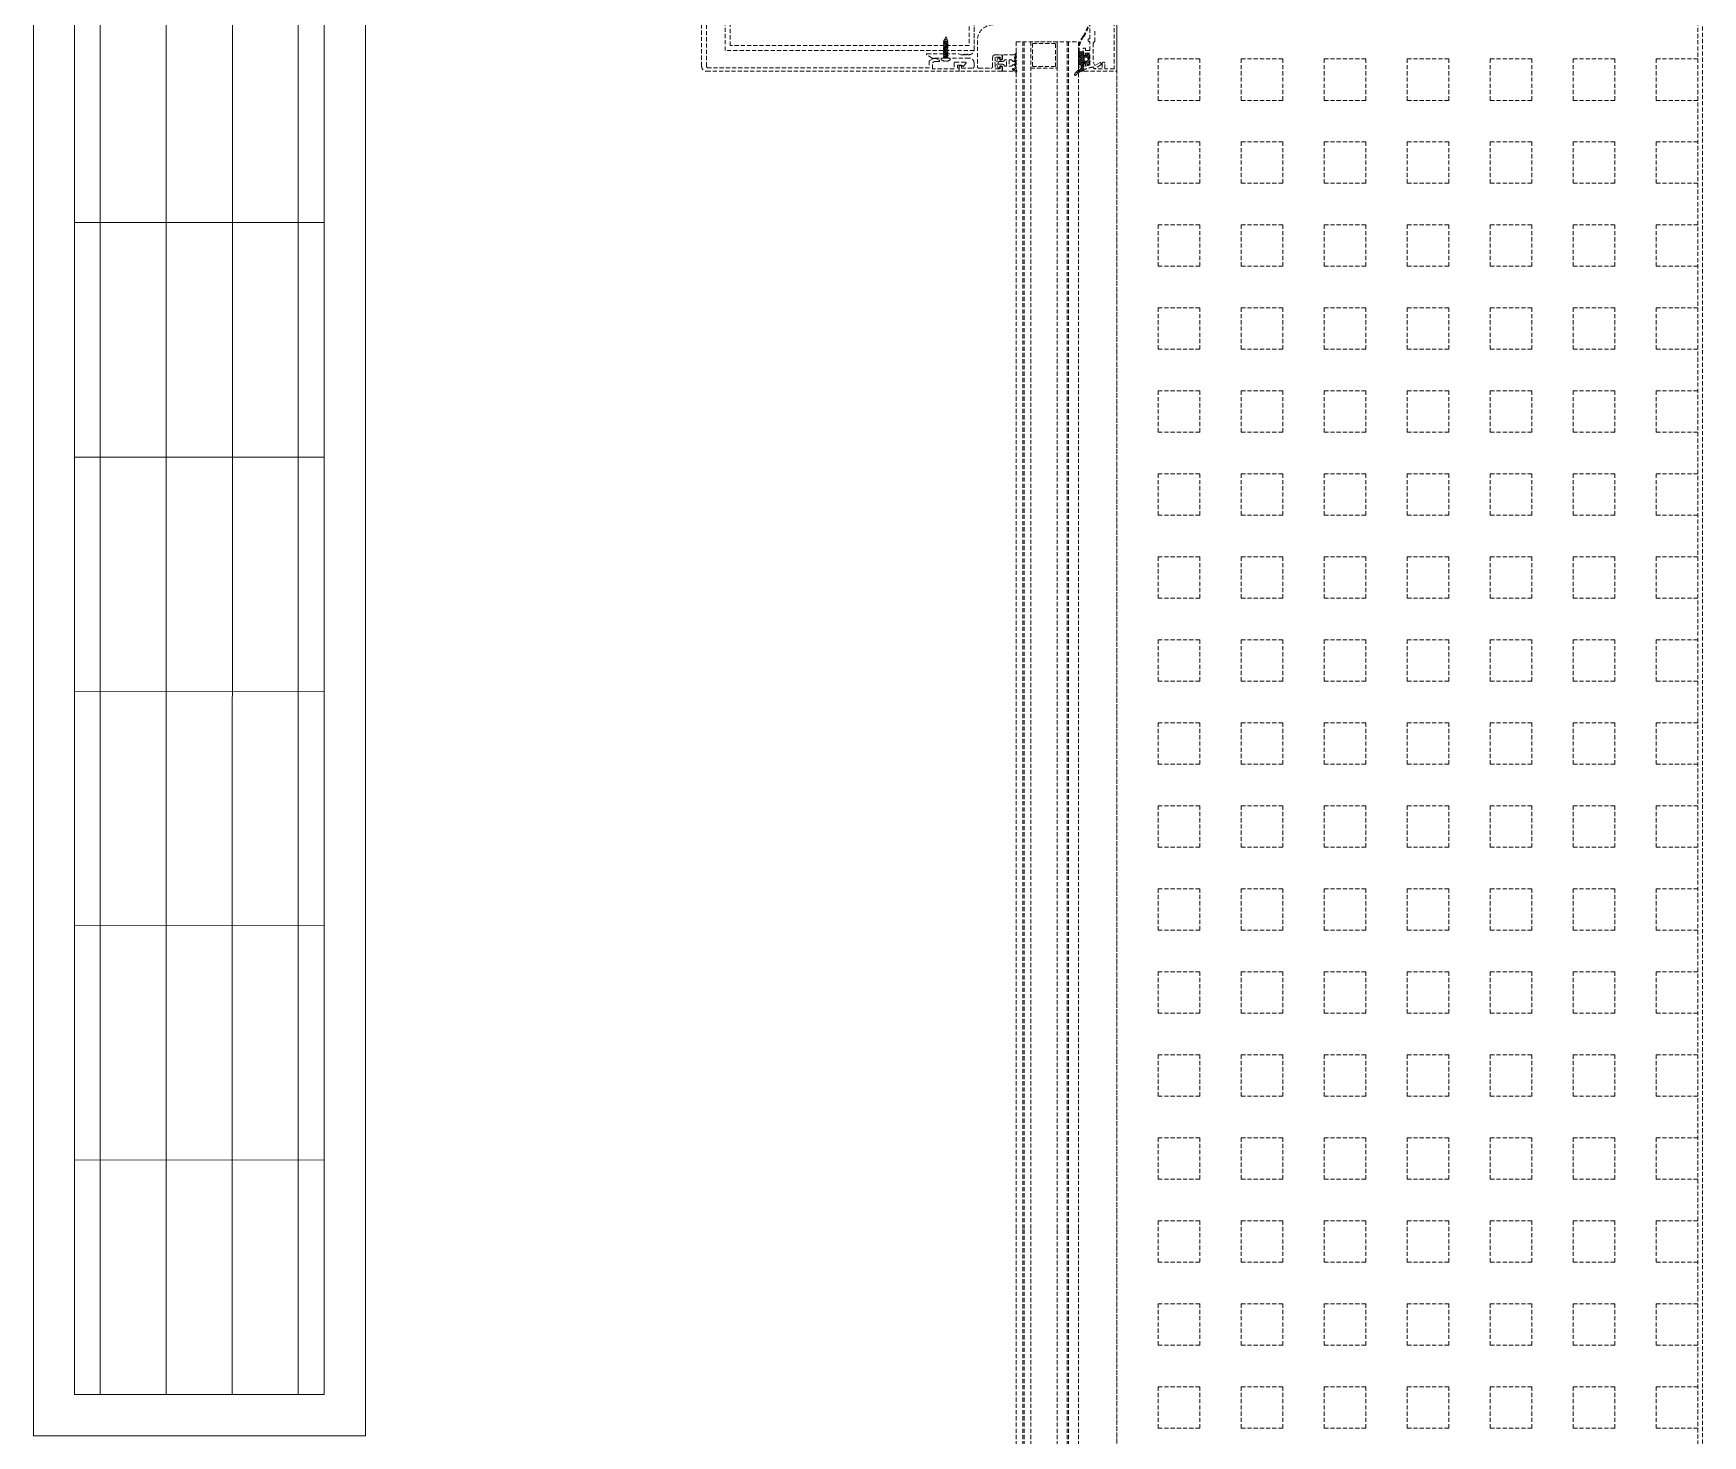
# Model space of a CAD drawing. Extents: x -1457 to 23780, y -2071 to 4205.
# Drawn here: x 4722.2 to 4822.8, y 1464.6 to 1549 of the extents above; entities that cross this region are included whole.
import ezdxf

# ---------------------------------------------------------------- set-up
doc = ezdxf.new("R2010")
doc.units = 0
doc.header["$MEASUREMENT"] = 0
doc.linetypes.add('HIDDEN', pattern=[0.375, 0.25, -0.125])
doc.layers.get('0').update_dxf_attribs({"color": 9, "lineweight": 9})
doc.layers.add('M-TEFRIS2-015', color=129, linetype='Continuous', lineweight=9)
doc.layers.add('T-KONVEKTOR', color=220, linetype='Continuous', lineweight=9)

# ---------------------------------------------------------------- blocks, each defined once
blk = doc.blocks.new('A$C4B7F52E3')
for p, q in [((250, 89.48), (0, 89.47)), ((250, 89.47), (0, 89.48)), ((0, 89.48), (0, 69.47)), ((0, 69.47), (250, 69.47))]:
    blk.add_line(p, q)
at = {"color": 252, "linetype": 'Continuous'}
for p, q in [((16.61, 71.95), (16.6, 86.99)), ((30.73, 71.95), (30.72, 86.99)), ((44.85, 71.95), (44.84, 86.99)), ((58.96, 71.95), (58.96, 86.99)), ((73.08, 71.95), (73.08, 86.99))]:
    blk.add_line(p, q, dxfattribs=at)
at = {"color": 252}
for p, q in [((199.29, 85.44), (2.49, 85.42)), ((196.99, 81.46), (2.49, 81.45)), ((194.68, 77.48), (2.49, 77.47)), ((192.38, 73.51), (2.49, 73.49))]:
    blk.add_line(p, q, dxfattribs=at)
blk.add_lwpolyline([(247.51, 86.99), (247.51, 71.95), (2.49, 71.95), (2.49, 86.99)], close=True)

msp = doc.modelspace()

# ---------------------------------------------------------------- hatches: boundary and pattern name
at = {"layer": 'M-TEFRIS2-015', "linetype": 'HIDDEN', "lineweight": 0}
h = msp.add_hatch(dxfattribs=at)
h.set_pattern_fill('LINE', color=256, scale=0.666667, angle=675, style=0)
h.set_pattern_definition([(225, (4906.09187, 1604.082575), (-0.058925565, 0.058925565), [])])
edge = h.paths.add_edge_path()
edge.add_arc((4785.52, 1546.28), 0.625, 472.6612, 512.8, ccw=False)
edge.add_arc((4785.2, 1547), 0.162, 297.04, 359.8973)
edge.add_line((4785.36, 1547), (4785.36, 1547.08))
edge.add_line((4785.36, 1547.08), (4785.36, 1547.09))
edge.add_line((4785.36, 1547.09), (4785.36, 1547.1))
edge.add_line((4785.36, 1547.1), (4785.36, 1547.11))
edge.add_line((4785.36, 1547.11), (4785.36, 1547.11))
edge.add_line((4785.36, 1547.11), (4785.35, 1547.12))
edge.add_line((4785.35, 1547.12), (4785.35, 1547.13))
edge.add_line((4785.35, 1547.13), (4785.34, 1547.13))
edge.add_line((4785.34, 1547.13), (4785.34, 1547.14))
edge.add_line((4785.34, 1547.14), (4785.33, 1547.14))
edge.add_line((4785.33, 1547.14), (4785.31, 1547.14))
edge.add_line((4785.31, 1547.14), (4785.24, 1547.14))
edge.add_line((4785.24, 1547.14), (4785.23, 1547.14))
edge.add_line((4785.23, 1547.14), (4785.23, 1547.14))
edge.add_line((4785.23, 1547.14), (4785.23, 1547.14))
edge.add_line((4785.23, 1547.14), (4785.23, 1547.14))
edge.add_line((4785.23, 1547.14), (4785.22, 1547.15))
edge.add_line((4785.22, 1547.15), (4785.22, 1547.15))
edge.add_line((4785.22, 1547.15), (4785.22, 1547.15))
edge.add_line((4785.22, 1547.15), (4785.22, 1547.16))
edge.add_line((4785.22, 1547.16), (4785.22, 1547.16))
edge.add_line((4785.22, 1547.16), (4785.22, 1547.24))
edge.add_line((4785.22, 1547.24), (4785.22, 1547.24))
edge.add_line((4785.22, 1547.24), (4785.22, 1547.25))
edge.add_line((4785.22, 1547.25), (4785.22, 1547.25))
edge.add_line((4785.22, 1547.25), (4785.22, 1547.25))
edge.add_line((4785.22, 1547.25), (4785.22, 1547.26))
edge.add_line((4785.22, 1547.26), (4785.23, 1547.26))
edge.add_line((4785.23, 1547.26), (4785.23, 1547.26))
edge.add_line((4785.23, 1547.26), (4785.23, 1547.26))
edge.add_line((4785.23, 1547.26), (4785.24, 1547.26))
edge.add_line((4785.24, 1547.26), (4785.31, 1547.26))
edge.add_line((4785.31, 1547.26), (4785.32, 1547.26))
edge.add_line((4785.32, 1547.26), (4785.33, 1547.26))
edge.add_line((4785.33, 1547.26), (4785.34, 1547.27))
edge.add_line((4785.34, 1547.27), (4785.34, 1547.27))
edge.add_line((4785.34, 1547.27), (4785.35, 1547.28))
edge.add_line((4785.35, 1547.28), (4785.35, 1547.28))
edge.add_line((4785.35, 1547.28), (4785.36, 1547.29))
edge.add_line((4785.36, 1547.29), (4785.36, 1547.3))
edge.add_line((4785.36, 1547.3), (4785.36, 1547.31))
edge.add_line((4785.36, 1547.31), (4785.36, 1547.32))
edge.add_line((4785.36, 1547.32), (4785.36, 1547.33))
edge.add_line((4785.36, 1547.33), (4785.36, 1547.33))
edge.add_line((4785.36, 1547.33), (4785.35, 1547.34))
edge.add_line((4785.35, 1547.34), (4785.35, 1547.35))
edge.add_line((4785.35, 1547.35), (4785.34, 1547.35))
edge.add_line((4785.34, 1547.35), (4785.34, 1547.36))
edge.add_line((4785.34, 1547.36), (4785.33, 1547.36))
edge.add_line((4785.33, 1547.36), (4785.31, 1547.36))
edge.add_line((4785.31, 1547.36), (4785.24, 1547.36))
edge.add_line((4785.24, 1547.36), (4785.23, 1547.36))
edge.add_line((4785.23, 1547.36), (4785.23, 1547.36))
edge.add_line((4785.23, 1547.36), (4785.23, 1547.36))
edge.add_line((4785.23, 1547.36), (4785.23, 1547.36))
edge.add_line((4785.23, 1547.36), (4785.22, 1547.37))
edge.add_line((4785.22, 1547.37), (4785.22, 1547.37))
edge.add_line((4785.22, 1547.37), (4785.22, 1547.37))
edge.add_line((4785.22, 1547.37), (4785.22, 1547.38))
edge.add_line((4785.22, 1547.38), (4785.22, 1547.38))
edge.add_line((4785.22, 1547.38), (4785.22, 1547.46))
edge.add_line((4785.22, 1547.46), (4785.22, 1547.46))
edge.add_line((4785.22, 1547.46), (4785.22, 1547.47))
edge.add_line((4785.22, 1547.47), (4785.22, 1547.47))
edge.add_line((4785.22, 1547.47), (4785.22, 1547.47))
edge.add_line((4785.22, 1547.47), (4785.22, 1547.48))
edge.add_line((4785.22, 1547.48), (4785.23, 1547.48))
edge.add_line((4785.23, 1547.48), (4785.23, 1547.48))
edge.add_line((4785.23, 1547.48), (4785.23, 1547.48))
edge.add_line((4785.23, 1547.48), (4785.24, 1547.48))
edge.add_line((4785.24, 1547.48), (4785.31, 1547.48))
edge.add_line((4785.31, 1547.48), (4785.32, 1547.48))
edge.add_line((4785.32, 1547.48), (4785.33, 1547.48))
edge.add_line((4785.33, 1547.48), (4785.34, 1547.49))
edge.add_line((4785.34, 1547.49), (4785.34, 1547.49))
edge.add_line((4785.34, 1547.49), (4785.35, 1547.5))
edge.add_line((4785.35, 1547.5), (4785.35, 1547.5))
edge.add_line((4785.35, 1547.5), (4785.36, 1547.51))
edge.add_line((4785.36, 1547.51), (4785.36, 1547.52))
edge.add_line((4785.36, 1547.52), (4785.36, 1547.53))
edge.add_line((4785.36, 1547.53), (4785.36, 1547.54))
edge.add_line((4785.36, 1547.54), (4785.36, 1547.55))
edge.add_line((4785.36, 1547.55), (4785.36, 1547.55))
edge.add_line((4785.36, 1547.55), (4785.35, 1547.56))
edge.add_line((4785.35, 1547.56), (4785.35, 1547.57))
edge.add_line((4785.35, 1547.57), (4785.34, 1547.57))
edge.add_line((4785.34, 1547.57), (4785.34, 1547.58))
edge.add_line((4785.34, 1547.58), (4785.33, 1547.58))
edge.add_line((4785.33, 1547.58), (4785.31, 1547.58))
edge.add_line((4785.31, 1547.58), (4785.24, 1547.58))
edge.add_line((4785.24, 1547.58), (4785.23, 1547.58))
edge.add_line((4785.23, 1547.58), (4785.23, 1547.58))
edge.add_line((4785.23, 1547.58), (4785.23, 1547.58))
edge.add_line((4785.23, 1547.58), (4785.23, 1547.58))
edge.add_line((4785.23, 1547.58), (4785.22, 1547.59))
edge.add_line((4785.22, 1547.59), (4785.22, 1547.59))
edge.add_line((4785.22, 1547.59), (4785.22, 1547.59))
edge.add_line((4785.22, 1547.59), (4785.22, 1547.6))
edge.add_line((4785.22, 1547.6), (4785.22, 1547.6))
edge.add_line((4785.22, 1547.6), (4785.22, 1547.68))
edge.add_line((4785.22, 1547.68), (4785.22, 1547.68))
edge.add_line((4785.22, 1547.68), (4785.22, 1547.69))
edge.add_line((4785.22, 1547.69), (4785.22, 1547.69))
edge.add_line((4785.22, 1547.69), (4785.22, 1547.69))
edge.add_line((4785.22, 1547.69), (4785.22, 1547.7))
edge.add_line((4785.22, 1547.7), (4785.23, 1547.7))
edge.add_line((4785.23, 1547.7), (4785.23, 1547.7))
edge.add_line((4785.23, 1547.7), (4785.23, 1547.7))
edge.add_line((4785.23, 1547.7), (4785.24, 1547.7))
edge.add_line((4785.24, 1547.7), (4785.31, 1547.7))
edge.add_line((4785.31, 1547.7), (4785.32, 1547.7))
edge.add_line((4785.32, 1547.7), (4785.33, 1547.7))
edge.add_line((4785.33, 1547.7), (4785.34, 1547.71))
edge.add_line((4785.34, 1547.71), (4785.34, 1547.71))
edge.add_line((4785.34, 1547.71), (4785.35, 1547.72))
edge.add_line((4785.35, 1547.72), (4785.35, 1547.72))
edge.add_line((4785.35, 1547.72), (4785.36, 1547.73))
edge.add_line((4785.36, 1547.73), (4785.36, 1547.74))
edge.add_line((4785.36, 1547.74), (4785.36, 1547.75))
edge.add_line((4785.36, 1547.75), (4785.36, 1547.76))
edge.add_line((4785.36, 1547.76), (4785.36, 1547.77))
edge.add_line((4785.36, 1547.77), (4785.36, 1547.77))
edge.add_line((4785.36, 1547.77), (4785.35, 1547.78))
edge.add_line((4785.35, 1547.78), (4785.35, 1547.79))
edge.add_line((4785.35, 1547.79), (4785.34, 1547.79))
edge.add_line((4785.34, 1547.79), (4785.34, 1547.8))
edge.add_line((4785.34, 1547.8), (4785.33, 1547.8))
edge.add_line((4785.33, 1547.8), (4785.31, 1547.8))
edge.add_line((4785.31, 1547.8), (4785.24, 1547.8))
edge.add_line((4785.24, 1547.8), (4785.23, 1547.8))
edge.add_line((4785.23, 1547.8), (4785.23, 1547.8))
edge.add_line((4785.23, 1547.8), (4785.23, 1547.8))
edge.add_line((4785.23, 1547.8), (4785.23, 1547.8))
edge.add_line((4785.23, 1547.8), (4785.22, 1547.81))
edge.add_line((4785.22, 1547.81), (4785.22, 1547.81))
edge.add_line((4785.22, 1547.81), (4785.22, 1547.81))
edge.add_line((4785.22, 1547.81), (4785.22, 1547.82))
edge.add_line((4785.22, 1547.82), (4785.22, 1547.82))
edge.add_line((4785.22, 1547.82), (4785.22, 1547.9))
edge.add_line((4785.22, 1547.9), (4785.22, 1547.9))
edge.add_line((4785.22, 1547.9), (4785.22, 1547.91))
edge.add_line((4785.22, 1547.91), (4785.22, 1547.91))
edge.add_line((4785.22, 1547.91), (4785.22, 1547.91))
edge.add_line((4785.22, 1547.91), (4785.22, 1547.92))
edge.add_line((4785.22, 1547.92), (4785.23, 1547.92))
edge.add_line((4785.23, 1547.92), (4785.23, 1547.92))
edge.add_line((4785.23, 1547.92), (4785.23, 1547.92))
edge.add_line((4785.23, 1547.92), (4785.24, 1547.92))
edge.add_line((4785.24, 1547.92), (4785.49, 1547.92))
edge.add_arc((4785.49, 1547.89), 0.03, 360, 450, ccw=False)
edge.add_line((4785.52, 1547.89), (4785.52, 1547.71))
edge.add_line((4785.52, 1547.71), (4785.69, 1547.71))
edge.add_line((4785.69, 1547.71), (4785.71, 1547.78))
edge.add_arc((4785.76, 1547.77), 0.05, 417.9606, 525.4015, ccw=False)
edge.add_arc((4785.73, 1547.73), 0.1, 386.3878, 417.9606, ccw=False)
edge.add_arc((4785.23, 1547.48), 0.663, 333.6122, 386.3878, ccw=False)
edge.add_arc((4785.73, 1547.23), 0.1, 302.0394, 333.6122, ccw=False)
edge.add_arc((4785.76, 1547.18), 0.05, 194.5985, 302.0394, ccw=False)
edge.add_line((4785.71, 1547.17), (4785.69, 1547.25))
edge.add_line((4785.69, 1547.25), (4785.52, 1547.25))
edge.add_line((4785.52, 1547.25), (4785.52, 1546.83))
edge.add_arc((4785.47, 1546.83), 0.05, 283.1598, 360, ccw=False)
edge.add_arc((4785.62, 1546.03), 0.763, 460.8798, 501.3382)
edge.add_arc((4785.01, 1546.55), 0.0486, 164.5683, 296.9707, ccw=False)
edge = h.paths.add_edge_path(flags=16)
edge.add_arc((4785.72, 1547.38), 0.03, 270, 349.176, ccw=False)
edge.add_line((4785.72, 1547.35), (4785.55, 1547.35))
edge.add_arc((4785.55, 1547.38), 0.03, 180, 270, ccw=False)
edge.add_line((4785.52, 1547.38), (4785.52, 1547.58))
edge.add_arc((4785.55, 1547.58), 0.03, 450, 540, ccw=False)
edge.add_line((4785.55, 1547.61), (4785.72, 1547.61))
edge.add_arc((4785.72, 1547.58), 0.03, 370.824, 450, ccw=False)
edge.add_arc((4785.19, 1547.48), 0.562, 349.176, 370.824, ccw=False)

# ---------------------------------------------------------------- linework, layer by layer
for p, q in [((4787.5, 320), (4787.5, 2034.62)), ((4787.5, 2034.32), (4787.5, 320)), ((4822.5, 285), (4822.5, 2034.32)), ((4822.79, 284.7), (4822.79, 2034.32)), ((4777.06, 1548.52), (4777.35, 1548.57)), ((4777.35, 1548.56), (4777.06, 1548.51)), ((4777.09, 1548.54), (4777.06, 1548.52)), ((4777.06, 1548.52), (4777.06, 1548.51)), ((4777.06, 1548.51), (4777.09, 1548.49)), ((4777.35, 1548.47), (4777.06, 1548.42)), ((4777.06, 1548.43), (4777.35, 1548.47)), ((4777.09, 1548.45), (4777.06, 1548.43)), ((4777.06, 1548.42), (4777.06, 1548.43)), ((4777.06, 1548.42), (4777.09, 1548.4)), ((4777.06, 1548.33), (4777.35, 1548.38)), ((4777.12, 1548.64), (4777.09, 1548.62)), ((4777.09, 1548.62), (4777.18, 1548.64)), ((4777.16, 1548.63), (4777.09, 1548.61)), ((4777.09, 1548.62), (4777.09, 1548.61)), ((4777.09, 1548.61), (4777.11, 1548.6)), ((4777.11, 1548.6), (4777.09, 1548.56)), ((4777.32, 1548.59), (4777.09, 1548.54)), ((4777.09, 1548.56), (4777.09, 1548.54)), ((4777.32, 1548.49), (4777.09, 1548.45)), ((4777.09, 1548.49), (4777.09, 1548.45)), ((4777.09, 1548.4), (4777.32, 1548.45)), ((4777.32, 1548.4), (4777.09, 1548.35)), ((4777.09, 1548.4), (4777.09, 1548.35)), ((4777.11, 1548.6), (4777.27, 1548.69)), ((4777.2, 1548.82), (4777.12, 1548.64)), ((4777.27, 1548.69), (4777.12, 1548.64)), ((4777.18, 1548.64), (4777.16, 1548.63)), ((4777.21, 1548.83), (4777.2, 1548.82)), ((4777.22, 1548.82), (4777.21, 1548.83)), ((4777.31, 1548.59), (4777.22, 1548.82)), ((4777.32, 1548.59), (4777.31, 1548.59)), ((4777.35, 1548.57), (4777.32, 1548.59)), ((4777.32, 1548.54), (4777.35, 1548.56)), ((4777.32, 1548.49), (4777.32, 1548.54)), ((4777.35, 1548.47), (4777.32, 1548.49)), ((4777.32, 1548.45), (4777.35, 1548.47)), ((4777.32, 1548.45), (4777.35, 1548.47)), ((4777.32, 1548.4), (4777.32, 1548.45)), ((4777.35, 1548.38), (4777.32, 1548.4)), ((4777.35, 1548.56), (4777.35, 1548.57)), ((4777.35, 1548.47), (4777.35, 1548.47)), ((4777.35, 1548.37), (4777.35, 1548.38)), ((4781.45, 1548.53), (4785.2, 1548.53)), ((4781.45, 1548.53), (4781.45, 1477.04)), ((4781.85, 1548.53), (4781.85, 1477.04)), ((4781.92, 1548.53), (4781.92, 1477.04)), ((4782.32, 1548.53), (4782.32, 1477.04)), ((4783.92, 1548.53), (4783.92, 1477.04)), ((4784.52, 1548.53), (4784.52, 1477.04)), ((4784.6, 1548.53), (4784.6, 1477.04)), ((4785.2, 1548.53), (4785.2, 1477.04)), ((4776.93, 1547.44), (4776.93, 1547.55)), ((4777.48, 1547.55), (4776.93, 1547.55)), ((4777.35, 1548.37), (4777.06, 1548.32)), ((4777.09, 1548.35), (4777.06, 1548.33)), ((4777.06, 1548.32), (4777.06, 1548.33)), ((4777.06, 1548.32), (4777.09, 1548.3)), ((4777.06, 1548.23), (4777.35, 1548.28)), ((4777.35, 1548.27), (4777.06, 1548.22)), ((4777.09, 1548.25), (4777.06, 1548.23)), ((4777.06, 1548.22), (4777.06, 1548.23)), ((4777.06, 1548.22), (4777.09, 1548.2)), ((4777.35, 1548.18), (4777.06, 1548.13)), ((4777.06, 1548.14), (4777.35, 1548.18)), ((4777.09, 1548.16), (4777.06, 1548.14)), ((4777.06, 1548.14), (4777.06, 1548.13)), ((4777.06, 1548.13), (4777.09, 1548.11)), ((4777.06, 1548.04), (4777.35, 1548.09)), ((4777.35, 1548.08), (4777.06, 1548.03)), ((4777.09, 1548.06), (4777.06, 1548.04)), ((4777.06, 1548.03), (4777.06, 1548.04)), ((4777.06, 1548.03), (4777.09, 1548.01)), ((4777.06, 1547.94), (4777.35, 1547.99)), ((4777.35, 1547.98), (4777.06, 1547.93)), ((4777.09, 1547.96), (4777.06, 1547.94)), ((4777.06, 1547.94), (4777.06, 1547.93)), ((4777.06, 1547.93), (4777.09, 1547.91)), ((4777.06, 1547.85), (4777.35, 1547.89)), ((4777.35, 1547.89), (4777.06, 1547.84)), ((4777.09, 1547.87), (4777.06, 1547.85)), ((4777.06, 1547.85), (4777.06, 1547.84)), ((4777.06, 1547.84), (4777.09, 1547.82)), ((4777.06, 1547.75), (4777.35, 1547.8)), ((4777.35, 1547.79), (4777.06, 1547.74)), ((4777.09, 1547.77), (4777.06, 1547.75)), ((4777.06, 1547.75), (4777.06, 1547.74)), ((4777.06, 1547.74), (4777.09, 1547.72)), ((4777.06, 1547.65), (4777.35, 1547.7)), ((4777.35, 1547.69), (4777.06, 1547.65)), ((4777.09, 1547.67), (4777.06, 1547.65)), ((4777.06, 1547.65), (4777.06, 1547.65)), ((4777.06, 1547.65), (4777.09, 1547.63)), ((4777.06, 1547.56), (4777.35, 1547.61)), ((4777.35, 1547.6), (4777.06, 1547.55)), ((4777.09, 1547.58), (4777.06, 1547.56)), ((4777.06, 1547.56), (4777.06, 1547.55)), ((4777.09, 1548.3), (4777.32, 1548.35)), ((4777.09, 1548.25), (4777.09, 1548.3)), ((4777.32, 1548.3), (4777.09, 1548.25)), ((4777.09, 1548.2), (4777.32, 1548.25)), ((4777.32, 1548.2), (4777.09, 1548.16)), ((4777.09, 1548.2), (4777.09, 1548.16)), ((4777.09, 1548.11), (4777.32, 1548.16)), ((4777.09, 1548.11), (4777.09, 1548.06)), ((4777.32, 1548.11), (4777.09, 1548.06)), ((4777.09, 1548.01), (4777.32, 1548.06)), ((4777.09, 1547.82), (4777.09, 1548.01)), ((4777.32, 1548.01), (4777.09, 1547.96)), ((4777.09, 1547.91), (4777.32, 1547.96)), ((4777.32, 1547.91), (4777.09, 1547.87)), ((4777.09, 1547.91), (4777.09, 1547.87)), ((4777.09, 1547.82), (4777.32, 1547.87)), ((4777.32, 1547.82), (4777.09, 1547.77)), ((4777.09, 1547.82), (4777.09, 1547.77)), ((4777.09, 1547.72), (4777.32, 1547.77)), ((4777.09, 1547.72), (4777.09, 1547.67)), ((4777.32, 1547.72), (4777.09, 1547.67)), ((4777.09, 1547.63), (4777.32, 1547.67)), ((4777.09, 1547.63), (4777.09, 1547.58)), ((4777.32, 1547.63), (4777.09, 1547.58)), ((4777.19, 1547.55), (4777.32, 1547.58)), ((4777.32, 1548.35), (4777.35, 1548.37)), ((4777.32, 1548.35), (4777.35, 1548.37)), ((4777.32, 1548.3), (4777.32, 1548.35)), ((4777.35, 1548.28), (4777.32, 1548.3)), ((4777.32, 1548.25), (4777.35, 1548.27)), ((4777.32, 1548.25), (4777.35, 1548.27)), ((4777.32, 1548.25), (4777.32, 1548.2)), ((4777.35, 1548.18), (4777.32, 1548.2)), ((4777.32, 1548.16), (4777.35, 1548.18)), ((4777.32, 1548.16), (4777.35, 1548.18)), ((4777.32, 1548.11), (4777.32, 1548.16)), ((4777.35, 1548.09), (4777.32, 1548.11)), ((4777.32, 1548.06), (4777.35, 1548.08)), ((4777.32, 1548.06), (4777.35, 1548.08)), ((4777.32, 1548.01), (4777.32, 1548.06)), ((4777.32, 1548.01), (4777.32, 1548.06)), ((4777.35, 1547.99), (4777.32, 1548.01)), ((4777.32, 1547.96), (4777.35, 1547.98)), ((4777.32, 1547.96), (4777.35, 1547.98)), ((4777.32, 1547.96), (4777.32, 1547.77)), ((4777.32, 1547.91), (4777.32, 1547.96)), ((4777.32, 1547.91), (4777.32, 1547.96)), ((4777.35, 1547.89), (4777.32, 1547.91)), ((4777.32, 1547.87), (4777.35, 1547.89)), ((4777.32, 1547.87), (4777.35, 1547.89)), ((4777.32, 1547.82), (4777.32, 1547.87)), ((4777.32, 1547.82), (4777.32, 1547.87)), ((4777.35, 1547.8), (4777.32, 1547.82)), ((4777.32, 1547.77), (4777.35, 1547.79)), ((4777.32, 1547.77), (4777.35, 1547.79)), ((4777.32, 1547.72), (4777.32, 1547.77)), ((4777.35, 1547.7), (4777.32, 1547.72)), ((4777.32, 1547.67), (4777.35, 1547.69)), ((4777.32, 1547.67), (4777.35, 1547.69)), ((4777.32, 1547.67), (4777.32, 1547.63)), ((4777.35, 1547.61), (4777.32, 1547.63)), ((4777.32, 1547.58), (4777.35, 1547.6)), ((4777.32, 1547.58), (4777.35, 1547.6)), ((4777.32, 1547.58), (4777.32, 1547.55)), ((4777.35, 1548.27), (4777.35, 1548.28)), ((4777.35, 1548.18), (4777.35, 1548.18)), ((4777.35, 1548.08), (4777.35, 1548.09)), ((4777.35, 1547.98), (4777.35, 1547.99)), ((4777.35, 1547.89), (4777.35, 1547.89)), ((4777.35, 1547.79), (4777.35, 1547.8)), ((4777.35, 1547.69), (4777.35, 1547.7)), ((4777.35, 1547.6), (4777.35, 1547.61)), ((4777.48, 1547.44), (4777.48, 1547.55)), ((4787.5, 1547.5), (4787.5, 1547.5)), ((4790, 1547.5), (4792.5, 1547.5)), ((4790, 1545), (4790, 1547.5)), ((4792.5, 1545), (4792.5, 1547.5)), ((4795, 1547.5), (4797.5, 1547.5)), ((4795, 1545), (4795, 1547.5)), ((4797.5, 1545), (4797.5, 1547.5)), ((4800, 1547.5), (4802.5, 1547.5)), ((4800, 1545), (4800, 1547.5)), ((4802.5, 1545), (4802.5, 1547.5)), ((4805, 1547.5), (4807.5, 1547.5)), ((4805, 1545), (4805, 1547.5)), ((4807.5, 1545), (4807.5, 1547.5)), ((4810, 1547.5), (4812.5, 1547.5)), ((4810, 1545), (4810, 1547.5)), ((4812.5, 1545), (4812.5, 1547.5)), ((4815, 1547.5), (4817.5, 1547.5)), ((4815, 1545), (4815, 1547.5)), ((4817.5, 1545), (4817.5, 1547.5)), ((4820, 1547.5), (4822.5, 1547.5)), ((4820, 1545), (4820, 1547.5)), ((4787.5, 1545), (4787.5, 1545)), ((4790, 1545), (4792.5, 1545)), ((4795, 1545), (4797.5, 1545)), ((4800, 1545), (4802.5, 1545)), ((4805, 1545), (4807.5, 1545)), ((4810, 1545), (4812.5, 1545)), ((4815, 1545), (4817.5, 1545)), ((4820, 1545), (4822.5, 1545)), ((4787.5, 1542.5), (4787.5, 1542.5)), ((4790, 1542.5), (4792.5, 1542.5)), ((4790, 1540), (4790, 1542.5)), ((4792.5, 1540), (4792.5, 1542.5)), ((4795, 1542.5), (4797.5, 1542.5)), ((4795, 1540), (4795, 1542.5)), ((4797.5, 1540), (4797.5, 1542.5)), ((4800, 1542.5), (4802.5, 1542.5)), ((4800, 1540), (4800, 1542.5)), ((4802.5, 1540), (4802.5, 1542.5)), ((4805, 1542.5), (4807.5, 1542.5)), ((4805, 1540), (4805, 1542.5)), ((4807.5, 1540), (4807.5, 1542.5)), ((4810, 1542.5), (4812.5, 1542.5)), ((4810, 1540), (4810, 1542.5)), ((4812.5, 1540), (4812.5, 1542.5)), ((4815, 1542.5), (4817.5, 1542.5)), ((4815, 1540), (4815, 1542.5)), ((4817.5, 1540), (4817.5, 1542.5)), ((4820, 1542.5), (4822.5, 1542.5)), ((4820, 1540), (4820, 1542.5)), ((4787.5, 1540), (4787.5, 1540)), ((4790, 1540), (4792.5, 1540)), ((4795, 1540), (4797.5, 1540)), ((4800, 1540), (4802.5, 1540)), ((4805, 1540), (4807.5, 1540)), ((4810, 1540), (4812.5, 1540)), ((4815, 1540), (4817.5, 1540)), ((4820, 1540), (4822.5, 1540)), ((4787.5, 1537.5), (4787.5, 1537.5)), ((4790, 1537.5), (4792.5, 1537.5)), ((4790, 1535), (4790, 1537.5)), ((4792.5, 1535), (4792.5, 1537.5)), ((4795, 1537.5), (4797.5, 1537.5)), ((4795, 1535), (4795, 1537.5)), ((4797.5, 1535), (4797.5, 1537.5)), ((4800, 1537.5), (4802.5, 1537.5)), ((4800, 1535), (4800, 1537.5)), ((4802.5, 1535), (4802.5, 1537.5)), ((4805, 1537.5), (4807.5, 1537.5)), ((4805, 1535), (4805, 1537.5)), ((4807.5, 1535), (4807.5, 1537.5)), ((4810, 1537.5), (4812.5, 1537.5)), ((4810, 1535), (4810, 1537.5)), ((4812.5, 1535), (4812.5, 1537.5)), ((4815, 1537.5), (4817.5, 1537.5)), ((4815, 1535), (4815, 1537.5)), ((4817.5, 1535), (4817.5, 1537.5)), ((4820, 1537.5), (4822.5, 1537.5)), ((4820, 1535), (4820, 1537.5)), ((4787.5, 1535), (4787.5, 1535)), ((4790, 1535), (4792.5, 1535)), ((4795, 1535), (4797.5, 1535)), ((4800, 1535), (4802.5, 1535)), ((4805, 1535), (4807.5, 1535)), ((4810, 1535), (4812.5, 1535)), ((4815, 1535), (4817.5, 1535)), ((4820, 1535), (4822.5, 1535)), ((4787.5, 1532.5), (4787.5, 1532.5)), ((4790, 1532.5), (4792.5, 1532.5)), ((4790, 1530), (4790, 1532.5)), ((4792.5, 1530), (4792.5, 1532.5)), ((4795, 1532.5), (4797.5, 1532.5)), ((4795, 1530), (4795, 1532.5)), ((4797.5, 1530), (4797.5, 1532.5)), ((4800, 1532.5), (4802.5, 1532.5)), ((4800, 1530), (4800, 1532.5)), ((4802.5, 1530), (4802.5, 1532.5)), ((4805, 1532.5), (4807.5, 1532.5)), ((4805, 1530), (4805, 1532.5)), ((4807.5, 1530), (4807.5, 1532.5)), ((4810, 1532.5), (4812.5, 1532.5)), ((4810, 1530), (4810, 1532.5)), ((4812.5, 1530), (4812.5, 1532.5)), ((4815, 1532.5), (4817.5, 1532.5)), ((4815, 1530), (4815, 1532.5)), ((4817.5, 1530), (4817.5, 1532.5)), ((4820, 1532.5), (4822.5, 1532.5)), ((4820, 1530), (4820, 1532.5)), ((4787.5, 1530), (4787.5, 1530)), ((4790, 1530), (4792.5, 1530)), ((4795, 1530), (4797.5, 1530)), ((4800, 1530), (4802.5, 1530)), ((4805, 1530), (4807.5, 1530)), ((4810, 1530), (4812.5, 1530)), ((4815, 1530), (4817.5, 1530)), ((4820, 1530), (4822.5, 1530)), ((4787.5, 1527.5), (4787.5, 1527.5)), ((4790, 1527.5), (4792.5, 1527.5)), ((4790, 1525), (4790, 1527.5)), ((4792.5, 1525), (4792.5, 1527.5)), ((4795, 1527.5), (4797.5, 1527.5)), ((4795, 1525), (4795, 1527.5)), ((4797.5, 1525), (4797.5, 1527.5)), ((4800, 1527.5), (4802.5, 1527.5)), ((4800, 1525), (4800, 1527.5)), ((4802.5, 1525), (4802.5, 1527.5)), ((4805, 1527.5), (4807.5, 1527.5)), ((4805, 1525), (4805, 1527.5)), ((4807.5, 1525), (4807.5, 1527.5)), ((4810, 1527.5), (4812.5, 1527.5)), ((4810, 1525), (4810, 1527.5)), ((4812.5, 1525), (4812.5, 1527.5)), ((4815, 1527.5), (4817.5, 1527.5)), ((4815, 1525), (4815, 1527.5)), ((4817.5, 1525), (4817.5, 1527.5)), ((4820, 1527.5), (4822.5, 1527.5)), ((4820, 1525), (4820, 1527.5)), ((4787.5, 1525), (4787.5, 1525)), ((4790, 1525), (4792.5, 1525)), ((4795, 1525), (4797.5, 1525)), ((4800, 1525), (4802.5, 1525)), ((4805, 1525), (4807.5, 1525)), ((4810, 1525), (4812.5, 1525)), ((4815, 1525), (4817.5, 1525)), ((4820, 1525), (4822.5, 1525)), ((4787.5, 1522.5), (4787.5, 1522.5)), ((4790, 1522.5), (4792.5, 1522.5)), ((4790, 1520), (4790, 1522.5)), ((4792.5, 1520), (4792.5, 1522.5)), ((4795, 1522.5), (4797.5, 1522.5)), ((4795, 1520), (4795, 1522.5)), ((4797.5, 1520), (4797.5, 1522.5)), ((4800, 1522.5), (4802.5, 1522.5)), ((4800, 1520), (4800, 1522.5)), ((4802.5, 1520), (4802.5, 1522.5)), ((4805, 1522.5), (4807.5, 1522.5)), ((4805, 1520), (4805, 1522.5)), ((4807.5, 1520), (4807.5, 1522.5)), ((4810, 1522.5), (4812.5, 1522.5)), ((4810, 1520), (4810, 1522.5)), ((4812.5, 1520), (4812.5, 1522.5)), ((4815, 1522.5), (4817.5, 1522.5)), ((4815, 1520), (4815, 1522.5)), ((4817.5, 1520), (4817.5, 1522.5)), ((4820, 1522.5), (4822.5, 1522.5)), ((4820, 1520), (4820, 1522.5)), ((4787.5, 1520), (4787.5, 1520)), ((4790, 1520), (4792.5, 1520)), ((4795, 1520), (4797.5, 1520)), ((4800, 1520), (4802.5, 1520)), ((4805, 1520), (4807.5, 1520)), ((4810, 1520), (4812.5, 1520)), ((4815, 1520), (4817.5, 1520)), ((4820, 1520), (4822.5, 1520)), ((4787.5, 1517.5), (4787.5, 1517.5)), ((4790, 1517.5), (4792.5, 1517.5)), ((4790, 1515), (4790, 1517.5)), ((4792.5, 1515), (4792.5, 1517.5)), ((4795, 1517.5), (4797.5, 1517.5)), ((4795, 1515), (4795, 1517.5)), ((4797.5, 1515), (4797.5, 1517.5)), ((4800, 1517.5), (4802.5, 1517.5)), ((4800, 1515), (4800, 1517.5)), ((4802.5, 1515), (4802.5, 1517.5)), ((4805, 1517.5), (4807.5, 1517.5)), ((4805, 1515), (4805, 1517.5)), ((4807.5, 1515), (4807.5, 1517.5)), ((4810, 1517.5), (4812.5, 1517.5)), ((4810, 1515), (4810, 1517.5)), ((4812.5, 1515), (4812.5, 1517.5)), ((4815, 1517.5), (4817.5, 1517.5)), ((4815, 1515), (4815, 1517.5)), ((4817.5, 1515), (4817.5, 1517.5)), ((4820, 1517.5), (4822.5, 1517.5)), ((4820, 1515), (4820, 1517.5)), ((4787.5, 1515), (4787.5, 1515)), ((4790, 1515), (4792.5, 1515)), ((4795, 1515), (4797.5, 1515)), ((4800, 1515), (4802.5, 1515)), ((4805, 1515), (4807.5, 1515)), ((4810, 1515), (4812.5, 1515)), ((4815, 1515), (4817.5, 1515)), ((4820, 1515), (4822.5, 1515)), ((4787.5, 1512.5), (4787.5, 1512.5)), ((4790, 1512.5), (4792.5, 1512.5)), ((4790, 1510), (4790, 1512.5)), ((4792.5, 1510), (4792.5, 1512.5)), ((4795, 1512.5), (4797.5, 1512.5)), ((4795, 1510), (4795, 1512.5)), ((4797.5, 1510), (4797.5, 1512.5)), ((4800, 1512.5), (4802.5, 1512.5)), ((4800, 1510), (4800, 1512.5)), ((4802.5, 1510), (4802.5, 1512.5)), ((4805, 1512.5), (4807.5, 1512.5)), ((4805, 1510), (4805, 1512.5)), ((4807.5, 1510), (4807.5, 1512.5)), ((4810, 1512.5), (4812.5, 1512.5)), ((4810, 1510), (4810, 1512.5)), ((4812.5, 1510), (4812.5, 1512.5)), ((4815, 1512.5), (4817.5, 1512.5)), ((4815, 1510), (4815, 1512.5)), ((4817.5, 1510), (4817.5, 1512.5)), ((4820, 1512.5), (4822.5, 1512.5)), ((4820, 1510), (4820, 1512.5)), ((4787.5, 1510), (4787.5, 1510)), ((4790, 1510), (4792.5, 1510)), ((4795, 1510), (4797.5, 1510)), ((4800, 1510), (4802.5, 1510)), ((4805, 1510), (4807.5, 1510)), ((4810, 1510), (4812.5, 1510)), ((4815, 1510), (4817.5, 1510)), ((4820, 1510), (4822.5, 1510)), ((4787.5, 1507.5), (4787.5, 1507.5)), ((4790, 1507.5), (4792.5, 1507.5)), ((4790, 1505), (4790, 1507.5)), ((4792.5, 1505), (4792.5, 1507.5)), ((4795, 1507.5), (4797.5, 1507.5)), ((4795, 1505), (4795, 1507.5)), ((4797.5, 1505), (4797.5, 1507.5)), ((4800, 1507.5), (4802.5, 1507.5)), ((4800, 1505), (4800, 1507.5)), ((4802.5, 1505), (4802.5, 1507.5)), ((4805, 1507.5), (4807.5, 1507.5)), ((4805, 1505), (4805, 1507.5)), ((4807.5, 1505), (4807.5, 1507.5)), ((4810, 1507.5), (4812.5, 1507.5)), ((4810, 1505), (4810, 1507.5)), ((4812.5, 1505), (4812.5, 1507.5)), ((4815, 1507.5), (4817.5, 1507.5)), ((4815, 1505), (4815, 1507.5)), ((4817.5, 1505), (4817.5, 1507.5)), ((4820, 1507.5), (4822.5, 1507.5)), ((4820, 1505), (4820, 1507.5)), ((4787.5, 1505), (4787.5, 1505)), ((4790, 1505), (4792.5, 1505)), ((4795, 1505), (4797.5, 1505)), ((4800, 1505), (4802.5, 1505)), ((4805, 1505), (4807.5, 1505)), ((4810, 1505), (4812.5, 1505)), ((4815, 1505), (4817.5, 1505)), ((4820, 1505), (4822.5, 1505)), ((4787.5, 1502.5), (4787.5, 1502.5)), ((4790, 1502.5), (4792.5, 1502.5)), ((4790, 1500), (4790, 1502.5)), ((4792.5, 1500), (4792.5, 1502.5)), ((4795, 1502.5), (4797.5, 1502.5)), ((4795, 1500), (4795, 1502.5)), ((4797.5, 1500), (4797.5, 1502.5)), ((4800, 1502.5), (4802.5, 1502.5)), ((4800, 1500), (4800, 1502.5)), ((4802.5, 1500), (4802.5, 1502.5)), ((4805, 1502.5), (4807.5, 1502.5)), ((4805, 1500), (4805, 1502.5)), ((4807.5, 1500), (4807.5, 1502.5)), ((4810, 1502.5), (4812.5, 1502.5)), ((4810, 1500), (4810, 1502.5)), ((4812.5, 1500), (4812.5, 1502.5)), ((4815, 1502.5), (4817.5, 1502.5)), ((4815, 1500), (4815, 1502.5)), ((4817.5, 1500), (4817.5, 1502.5)), ((4820, 1502.5), (4822.5, 1502.5)), ((4820, 1500), (4820, 1502.5)), ((4787.5, 1500), (4787.5, 1500)), ((4790, 1500), (4792.5, 1500)), ((4795, 1500), (4797.5, 1500)), ((4800, 1500), (4802.5, 1500)), ((4805, 1500), (4807.5, 1500)), ((4810, 1500), (4812.5, 1500)), ((4815, 1500), (4817.5, 1500)), ((4820, 1500), (4822.5, 1500)), ((4787.5, 1497.5), (4787.5, 1497.5)), ((4790, 1497.5), (4792.5, 1497.5)), ((4790, 1495), (4790, 1497.5)), ((4792.5, 1495), (4792.5, 1497.5)), ((4795, 1497.5), (4797.5, 1497.5)), ((4795, 1495), (4795, 1497.5)), ((4797.5, 1495), (4797.5, 1497.5)), ((4800, 1497.5), (4802.5, 1497.5)), ((4800, 1495), (4800, 1497.5)), ((4802.5, 1495), (4802.5, 1497.5)), ((4805, 1497.5), (4807.5, 1497.5)), ((4805, 1495), (4805, 1497.5)), ((4807.5, 1495), (4807.5, 1497.5)), ((4810, 1497.5), (4812.5, 1497.5)), ((4810, 1495), (4810, 1497.5)), ((4812.5, 1495), (4812.5, 1497.5)), ((4815, 1497.5), (4817.5, 1497.5)), ((4815, 1495), (4815, 1497.5)), ((4817.5, 1495), (4817.5, 1497.5)), ((4820, 1497.5), (4822.5, 1497.5)), ((4820, 1495), (4820, 1497.5)), ((4787.5, 1495), (4787.5, 1495)), ((4790, 1495), (4792.5, 1495)), ((4795, 1495), (4797.5, 1495)), ((4800, 1495), (4802.5, 1495)), ((4805, 1495), (4807.5, 1495)), ((4810, 1495), (4812.5, 1495)), ((4815, 1495), (4817.5, 1495)), ((4820, 1495), (4822.5, 1495)), ((4787.5, 1492.5), (4787.5, 1492.5)), ((4790, 1492.5), (4792.5, 1492.5)), ((4790, 1490), (4790, 1492.5)), ((4792.5, 1490), (4792.5, 1492.5)), ((4795, 1492.5), (4797.5, 1492.5)), ((4795, 1490), (4795, 1492.5)), ((4797.5, 1490), (4797.5, 1492.5)), ((4800, 1492.5), (4802.5, 1492.5)), ((4800, 1490), (4800, 1492.5)), ((4802.5, 1490), (4802.5, 1492.5)), ((4805, 1492.5), (4807.5, 1492.5)), ((4805, 1490), (4805, 1492.5)), ((4807.5, 1490), (4807.5, 1492.5)), ((4810, 1492.5), (4812.5, 1492.5)), ((4810, 1490), (4810, 1492.5)), ((4812.5, 1490), (4812.5, 1492.5)), ((4815, 1492.5), (4817.5, 1492.5)), ((4815, 1490), (4815, 1492.5)), ((4817.5, 1490), (4817.5, 1492.5)), ((4820, 1492.5), (4822.5, 1492.5)), ((4820, 1490), (4820, 1492.5)), ((4787.5, 1490), (4787.5, 1490)), ((4790, 1490), (4792.5, 1490)), ((4795, 1490), (4797.5, 1490)), ((4800, 1490), (4802.5, 1490)), ((4805, 1490), (4807.5, 1490)), ((4810, 1490), (4812.5, 1490)), ((4815, 1490), (4817.5, 1490)), ((4820, 1490), (4822.5, 1490)), ((4787.5, 1487.5), (4787.5, 1487.5)), ((4790, 1487.5), (4792.5, 1487.5)), ((4790, 1485), (4790, 1487.5)), ((4792.5, 1485), (4792.5, 1487.5)), ((4795, 1487.5), (4797.5, 1487.5)), ((4795, 1485), (4795, 1487.5)), ((4797.5, 1485), (4797.5, 1487.5)), ((4800, 1487.5), (4802.5, 1487.5)), ((4800, 1485), (4800, 1487.5)), ((4802.5, 1485), (4802.5, 1487.5)), ((4805, 1487.5), (4807.5, 1487.5)), ((4805, 1485), (4805, 1487.5)), ((4807.5, 1485), (4807.5, 1487.5)), ((4810, 1487.5), (4812.5, 1487.5)), ((4810, 1485), (4810, 1487.5)), ((4812.5, 1485), (4812.5, 1487.5)), ((4815, 1487.5), (4817.5, 1487.5)), ((4815, 1485), (4815, 1487.5)), ((4817.5, 1485), (4817.5, 1487.5)), ((4820, 1487.5), (4822.5, 1487.5)), ((4820, 1485), (4820, 1487.5)), ((4787.5, 1485), (4787.5, 1485)), ((4790, 1485), (4792.5, 1485)), ((4795, 1485), (4797.5, 1485)), ((4800, 1485), (4802.5, 1485)), ((4805, 1485), (4807.5, 1485)), ((4810, 1485), (4812.5, 1485)), ((4815, 1485), (4817.5, 1485)), ((4820, 1485), (4822.5, 1485)), ((4787.5, 1482.5), (4787.5, 1482.5)), ((4790, 1482.5), (4792.5, 1482.5)), ((4790, 1480), (4790, 1482.5)), ((4792.5, 1480), (4792.5, 1482.5)), ((4795, 1482.5), (4797.5, 1482.5)), ((4795, 1480), (4795, 1482.5)), ((4797.5, 1480), (4797.5, 1482.5)), ((4800, 1482.5), (4802.5, 1482.5)), ((4800, 1480), (4800, 1482.5)), ((4802.5, 1480), (4802.5, 1482.5)), ((4805, 1482.5), (4807.5, 1482.5)), ((4805, 1480), (4805, 1482.5)), ((4807.5, 1480), (4807.5, 1482.5)), ((4810, 1482.5), (4812.5, 1482.5)), ((4810, 1480), (4810, 1482.5)), ((4812.5, 1480), (4812.5, 1482.5)), ((4815, 1482.5), (4817.5, 1482.5)), ((4815, 1480), (4815, 1482.5)), ((4817.5, 1480), (4817.5, 1482.5)), ((4820, 1482.5), (4822.5, 1482.5)), ((4820, 1480), (4820, 1482.5)), ((4787.5, 1480), (4787.5, 1480)), ((4790, 1480), (4792.5, 1480)), ((4795, 1480), (4797.5, 1480)), ((4800, 1480), (4802.5, 1480)), ((4805, 1480), (4807.5, 1480)), ((4810, 1480), (4812.5, 1480)), ((4815, 1480), (4817.5, 1480)), ((4820, 1480), (4822.5, 1480)), ((4781.45, 1318.47), (4781.45, 1477.04)), ((4781.85, 1318.47), (4781.85, 1477.04)), ((4781.92, 1318.47), (4781.92, 1477.04)), ((4782.32, 1318.47), (4782.32, 1477.04)), ((4783.92, 1318.47), (4783.92, 1477.04)), ((4784.52, 1318.47), (4784.52, 1477.04)), ((4784.6, 1318.47), (4784.6, 1477.04)), ((4785.2, 1318.47), (4785.2, 1477.04)), ((4787.5, 1477.5), (4787.5, 1477.5)), ((4790, 1477.5), (4792.5, 1477.5)), ((4790, 1475), (4790, 1477.5)), ((4792.5, 1475), (4792.5, 1477.5)), ((4795, 1477.5), (4797.5, 1477.5)), ((4795, 1475), (4795, 1477.5)), ((4797.5, 1475), (4797.5, 1477.5)), ((4800, 1477.5), (4802.5, 1477.5)), ((4800, 1475), (4800, 1477.5)), ((4802.5, 1475), (4802.5, 1477.5)), ((4805, 1477.5), (4807.5, 1477.5)), ((4805, 1475), (4805, 1477.5)), ((4807.5, 1475), (4807.5, 1477.5)), ((4810, 1477.5), (4812.5, 1477.5)), ((4810, 1475), (4810, 1477.5)), ((4812.5, 1475), (4812.5, 1477.5)), ((4815, 1477.5), (4817.5, 1477.5)), ((4815, 1475), (4815, 1477.5)), ((4817.5, 1475), (4817.5, 1477.5)), ((4820, 1477.5), (4822.5, 1477.5)), ((4820, 1475), (4820, 1477.5)), ((4787.5, 1475), (4787.5, 1475)), ((4790, 1475), (4792.5, 1475)), ((4795, 1475), (4797.5, 1475)), ((4800, 1475), (4802.5, 1475)), ((4805, 1475), (4807.5, 1475)), ((4810, 1475), (4812.5, 1475)), ((4815, 1475), (4817.5, 1475)), ((4820, 1475), (4822.5, 1475)), ((4787.5, 1472.5), (4787.5, 1472.5)), ((4790, 1472.5), (4792.5, 1472.5)), ((4790, 1470), (4790, 1472.5)), ((4792.5, 1470), (4792.5, 1472.5)), ((4795, 1472.5), (4797.5, 1472.5)), ((4795, 1470), (4795, 1472.5)), ((4797.5, 1470), (4797.5, 1472.5)), ((4800, 1472.5), (4802.5, 1472.5)), ((4800, 1470), (4800, 1472.5)), ((4802.5, 1470), (4802.5, 1472.5)), ((4805, 1472.5), (4807.5, 1472.5)), ((4805, 1470), (4805, 1472.5)), ((4807.5, 1470), (4807.5, 1472.5)), ((4810, 1472.5), (4812.5, 1472.5)), ((4810, 1470), (4810, 1472.5)), ((4812.5, 1470), (4812.5, 1472.5)), ((4815, 1472.5), (4817.5, 1472.5)), ((4815, 1470), (4815, 1472.5)), ((4817.5, 1470), (4817.5, 1472.5)), ((4820, 1472.5), (4822.5, 1472.5)), ((4820, 1470), (4820, 1472.5)), ((4787.5, 1470), (4787.5, 1470)), ((4790, 1470), (4792.5, 1470)), ((4795, 1470), (4797.5, 1470)), ((4800, 1470), (4802.5, 1470)), ((4805, 1470), (4807.5, 1470)), ((4810, 1470), (4812.5, 1470)), ((4815, 1470), (4817.5, 1470)), ((4820, 1470), (4822.5, 1470)), ((4787.5, 1467.5), (4787.5, 1467.5)), ((4790, 1467.5), (4792.5, 1467.5)), ((4790, 1465), (4790, 1467.5)), ((4792.5, 1465), (4792.5, 1467.5)), ((4795, 1467.5), (4797.5, 1467.5)), ((4795, 1465), (4795, 1467.5)), ((4797.5, 1465), (4797.5, 1467.5)), ((4800, 1467.5), (4802.5, 1467.5)), ((4800, 1465), (4800, 1467.5)), ((4802.5, 1465), (4802.5, 1467.5)), ((4805, 1467.5), (4807.5, 1467.5)), ((4805, 1465), (4805, 1467.5)), ((4807.5, 1465), (4807.5, 1467.5)), ((4810, 1467.5), (4812.5, 1467.5)), ((4810, 1465), (4810, 1467.5)), ((4812.5, 1465), (4812.5, 1467.5)), ((4815, 1467.5), (4817.5, 1467.5)), ((4815, 1465), (4815, 1467.5)), ((4817.5, 1465), (4817.5, 1467.5)), ((4820, 1467.5), (4822.5, 1467.5)), ((4820, 1465), (4820, 1467.5)), ((4787.5, 1465), (4787.5, 1465)), ((4790, 1465), (4792.5, 1465)), ((4795, 1465), (4797.5, 1465)), ((4800, 1465), (4802.5, 1465)), ((4805, 1465), (4807.5, 1465)), ((4810, 1465), (4812.5, 1465)), ((4815, 1465), (4817.5, 1465)), ((4820, 1465), (4822.5, 1465))]:
    msp.add_line(p, q, dxfattribs=at)
for points in [[(4762.5, 1552.95), (4762.5, 1547.05, 0.414214), (4762.8, 1546.75), (4777.98, 1546.75, 0.470043), (4778.01, 1546.78), (4778.01, 1546.85, 0.430327), (4777.91, 1546.95), (4777.91, 1547.12), (4778.19, 1547.12), (4778.22, 1547.06, 0.508142), (4778.27, 1547.05), (4778.42, 1547.22, 0.650971), (4778.39, 1547.3), (4777.76, 1547.3, 0.414214), (4777.71, 1547.25), (4777.71, 1546.9), (4776.41, 1546.9), (4776.41, 1547.26), (4776.53, 1547.33), (4776.8, 1547.33, 0.414214), (4776.83, 1547.36), (4776.83, 1547.4, 0.267949), (4776.81, 1547.42), (4776.63, 1547.53, 0.131652), (4776.62, 1547.53), (4776.49, 1547.53, 0.131652), (4776.47, 1547.53), (4776.22, 1547.38, 0.267949), (4776.21, 1547.36), (4776.21, 1546.95), (4762.9, 1546.95, -0.414214), (4762.8, 1547.05), (4762.8, 1552.95)], [(4785.2, 1553.25), (4785.25, 1553.25), (4785.25, 1552.45, 0.10228), (4785.52, 1551.16, -0.152313), (4785.88, 1550, -0.152313), (4785.52, 1548.84, 0.159108), (4785.25, 1548.16), (4785.25, 1546.98), (4785.2, 1546.98), (4785.2, 1548.16, -0.158967), (4785.48, 1548.87, 0.152054), (4785.83, 1550, 0.152944), (4785.48, 1551.13, -0.10266), (4785.2, 1552.45), (4785.2, 1553.25)], [(4786.18, 1549.17), (4786.18, 1548.56, -0.198912), (4786.17, 1548.54), (4786.08, 1548.45), (4786.08, 1547.29), (4786.18, 1547.1), (4786.46, 1547.26, -1), (4786.54, 1547.13), (4786.16, 1546.91, -0.414214), (4786.12, 1546.93), (4786.07, 1547.02), (4785.57, 1546.88, -0.493145), (4785.48, 1546.95), (4785.48, 1547.15, -0.414214), (4785.53, 1547.2), (4785.6, 1547.2, -0.414214), (4785.63, 1547.17), (4785.63, 1547.05), (4785.88, 1547.12), (4785.88, 1547.85), (4785.63, 1547.85), (4785.63, 1547.73, -0.414214), (4785.6, 1547.7), (4785.53, 1547.7, -0.414214), (4785.48, 1547.75), (4785.48, 1548.1, -0.414214), (4785.53, 1548.15), (4785.6, 1548.15, -0.414214), (4785.63, 1548.12), (4785.63, 1548), (4785.88, 1548), (4785.88, 1548.55), (4785.81, 1548.55, -0.414214), (4785.78, 1548.58), (4785.78, 1548.67, -0.414214), (4785.81, 1548.7), (4785.88, 1548.7), (4785.88, 1551.3)], [(4780.06, 1549.55, 0.414214), (4779.11, 1548.6), (4779.11, 1547.03, 0.414214), (4779.21, 1546.93), (4779.93, 1546.93, 0.414214), (4780.03, 1547.03), (4780.03, 1547.59, -0.414214), (4780.19, 1547.75), (4780.51, 1547.75, -0.414214), (4780.61, 1547.65), (4780.61, 1547.55, -0.414214), (4780.51, 1547.45), (4780.49, 1547.45), (4780.49, 1547.6), (4780.19, 1547.6), (4780.19, 1547.28), (4780.16, 1547.25), (4780.19, 1547.22), (4780.19, 1546.9), (4780.49, 1546.9), (4780.49, 1547.05), (4780.51, 1547.05, -0.414214), (4780.61, 1546.95), (4780.61, 1546.78, -0.414214), (4780.58, 1546.75), (4779.11, 1546.75), (4778.04, 1546.75, -0.414214), (4778.01, 1546.78), (4778.01, 1547, -0.414214), (4778.11, 1547.1), (4778.13, 1547.1, -0.414214), (4778.16, 1547.07), (4778.16, 1546.93), (4778.81, 1546.93, 0.414214), (4778.91, 1547.03), (4778.91, 1547.25, 0.414214), (4778.61, 1547.55), (4777.24, 1547.55), (4777.21, 1547.58), (4777.18, 1547.55), (4776.39, 1547.55), (4776.05, 1547.74, -0.767327), (4776.07, 1547.8), (4778, 1547.8), (4778.11, 1547.75), (4778.23, 1547.75), (4778.25, 1547.78), (4778.26, 1547.75), (4778.33, 1547.75, -1), (4778.39, 1547.75), (4778.47, 1547.75, -1), (4778.53, 1547.75), (4778.61, 1547.75, 0.414214), (4778.91, 1548.05), (4778.91, 1550)]]:
    msp.add_lwpolyline(points, format="xyb", dxfattribs=at)
for points in [[(4787.35, 1546.9), (4786.78, 1546.9), (4786.78, 1547.23, 1), (4786.63, 1547.23), (4786.63, 1546.9), (4786.15, 1546.9), (4786.1, 1546.99, 0.339454), (4786.07, 1547), (4785.54, 1546.86, 0.876976), (4785.55, 1546.75), (4787.5, 1546.75), (4787.5, 1553.25), (4785.55, 1553.25, 0.876976), (4785.54, 1553.14), (4786.07, 1553, 0.339454), (4786.1, 1553.02), (4786.15, 1553.1), (4786.63, 1553.1), (4786.63, 1552.78, 1), (4786.78, 1552.78), (4786.78, 1553.1), (4787.35, 1553.1)], [(4780.63, 1547.53, -0.414214), (4780.53, 1547.43), (4780.47, 1547.43), (4780.47, 1547.55), (4780.37, 1547.55, 0.333333), (4780.37, 1546.95), (4780.47, 1546.95), (4780.47, 1547.07), (4780.53, 1547.07, -0.414214), (4780.63, 1546.97), (4780.63, 1546.75), (4781.28, 1546.75), (4781.28, 1546.79, 0.307685), (4781.24, 1546.85, -1.128702), (4781.27, 1546.91, -0.201212), (4781.38, 1546.75, 0.978531), (4781.48, 1546.75, 0.1613), (4781.36, 1546.96, -0.307572), (4781.36, 1546.98), (4781.47, 1547.17, 0.8391), (4781.45, 1547.19), (4781.36, 1547.11, -0.8391), (4781.33, 1547.13), (4781.47, 1547.39, 0.8391), (4781.45, 1547.41), (4781.36, 1547.33, -0.8391), (4781.33, 1547.35), (4781.47, 1547.61, 0.8391), (4781.45, 1547.63), (4781.36, 1547.55, -0.8391), (4781.33, 1547.57), (4781.47, 1547.83, 0.8391), (4781.45, 1547.85), (4781.36, 1547.77, -0.176327), (4781.3, 1547.75), (4780.63, 1547.75)], [(4780.63, 1547.33), (4780.4, 1547.33, 0.375047), (4780.37, 1547.3, 0.067879), (4780.37, 1547.2, 0.375047), (4780.4, 1547.17), (4780.63, 1547.17, -0.298217), (4780.72, 1547.11, 0.298217), (4780.81, 1547.05), (4780.84, 1547.05, 0.414214), (4780.87, 1547.08), (4780.87, 1547.42, 0.414214), (4780.84, 1547.45), (4780.81, 1547.45, 0.298217), (4780.72, 1547.39, -0.298217)], [(4781.05, 1547.05), (4781.08, 1547.05, 1), (4781.08, 1547.45), (4781.05, 1547.45, 0.414214), (4781.02, 1547.42), (4781.02, 1547.08, 0.414214)], [(4784.96, 1546.56, -0.176952), (4785.28, 1546.85, 0.281357), (4785.36, 1547), (4785.36, 1547.08), (4785.36, 1547.09), (4785.36, 1547.1), (4785.36, 1547.11), (4785.36, 1547.11), (4785.35, 1547.12), (4785.35, 1547.13), (4785.34, 1547.13), (4785.34, 1547.14), (4785.33, 1547.14), (4785.31, 1547.14), (4785.24, 1547.14), (4785.23, 1547.14), (4785.23, 1547.14), (4785.23, 1547.14), (4785.23, 1547.14), (4785.22, 1547.15), (4785.22, 1547.15), (4785.22, 1547.15), (4785.22, 1547.16), (4785.22, 1547.16), (4785.22, 1547.24), (4785.22, 1547.24), (4785.22, 1547.25), (4785.22, 1547.25), (4785.22, 1547.25), (4785.22, 1547.26), (4785.23, 1547.26), (4785.23, 1547.26), (4785.23, 1547.26), (4785.24, 1547.26), (4785.31, 1547.26), (4785.32, 1547.26), (4785.33, 1547.26), (4785.34, 1547.27), (4785.34, 1547.27), (4785.35, 1547.28), (4785.35, 1547.28), (4785.36, 1547.29), (4785.36, 1547.3), (4785.36, 1547.31), (4785.36, 1547.32), (4785.36, 1547.33), (4785.36, 1547.33), (4785.35, 1547.34), (4785.35, 1547.35), (4785.34, 1547.35), (4785.34, 1547.36), (4785.33, 1547.36), (4785.31, 1547.36), (4785.24, 1547.36), (4785.23, 1547.36), (4785.23, 1547.36), (4785.23, 1547.36), (4785.23, 1547.36), (4785.22, 1547.37), (4785.22, 1547.37), (4785.22, 1547.37), (4785.22, 1547.38), (4785.22, 1547.38), (4785.22, 1547.46), (4785.22, 1547.46), (4785.22, 1547.47), (4785.22, 1547.47), (4785.22, 1547.47), (4785.22, 1547.48), (4785.23, 1547.48), (4785.23, 1547.48), (4785.23, 1547.48), (4785.24, 1547.48), (4785.31, 1547.48), (4785.32, 1547.48), (4785.33, 1547.48), (4785.34, 1547.49), (4785.34, 1547.49), (4785.35, 1547.5), (4785.35, 1547.5), (4785.36, 1547.51), (4785.36, 1547.52), (4785.36, 1547.53), (4785.36, 1547.54), (4785.36, 1547.55), (4785.36, 1547.55), (4785.35, 1547.56), (4785.35, 1547.57), (4785.34, 1547.57), (4785.34, 1547.58), (4785.33, 1547.58), (4785.31, 1547.58), (4785.24, 1547.58), (4785.23, 1547.58), (4785.23, 1547.58), (4785.23, 1547.58), (4785.23, 1547.58), (4785.22, 1547.59), (4785.22, 1547.59), (4785.22, 1547.59), (4785.22, 1547.6), (4785.22, 1547.6), (4785.22, 1547.68), (4785.22, 1547.68), (4785.22, 1547.69), (4785.22, 1547.69), (4785.22, 1547.69), (4785.22, 1547.7), (4785.23, 1547.7), (4785.23, 1547.7), (4785.23, 1547.7), (4785.24, 1547.7), (4785.31, 1547.7), (4785.32, 1547.7), (4785.33, 1547.7), (4785.34, 1547.71), (4785.34, 1547.71), (4785.35, 1547.72), (4785.35, 1547.72), (4785.36, 1547.73), (4785.36, 1547.74), (4785.36, 1547.75), (4785.36, 1547.76), (4785.36, 1547.77), (4785.36, 1547.77), (4785.35, 1547.78), (4785.35, 1547.79), (4785.34, 1547.79), (4785.34, 1547.8), (4785.33, 1547.8), (4785.31, 1547.8), (4785.24, 1547.8), (4785.23, 1547.8), (4785.23, 1547.8), (4785.23, 1547.8), (4785.23, 1547.8), (4785.22, 1547.81), (4785.22, 1547.81), (4785.22, 1547.81), (4785.22, 1547.82), (4785.22, 1547.82), (4785.22, 1547.9), (4785.22, 1547.9), (4785.22, 1547.91), (4785.22, 1547.91), (4785.22, 1547.91), (4785.22, 1547.92), (4785.23, 1547.92), (4785.23, 1547.92), (4785.23, 1547.92), (4785.24, 1547.92), (4785.49, 1547.92, -0.414214), (4785.52, 1547.89), (4785.52, 1547.71), (4785.69, 1547.71), (4785.71, 1547.78, -0.506456), (4785.78, 1547.81, -0.13864), (4785.82, 1547.77, -0.234436), (4785.82, 1547.18, -0.13864), (4785.78, 1547.14, -0.506456), (4785.71, 1547.17), (4785.69, 1547.25), (4785.52, 1547.25), (4785.52, 1546.83, -0.348434), (4785.48, 1546.78, 0.17839), (4785.03, 1546.51, -0.651907)], [(4785.77, 1547.37, -0.359904), (4785.74, 1547.35), (4785.57, 1547.35, -0.414214), (4785.54, 1547.38), (4785.54, 1547.58, -0.414214), (4785.57, 1547.61), (4785.74, 1547.61, -0.359904), (4785.77, 1547.58, -0.094739)], [(4785.77, 1547.37, -0.359904), (4785.74, 1547.35), (4785.57, 1547.35, -0.414214), (4785.54, 1547.38), (4785.54, 1547.58, -0.414214), (4785.57, 1547.61), (4785.74, 1547.61, -0.359904), (4785.77, 1547.58, -0.094739)]]:
    msp.add_lwpolyline(points, format="xyb", close=True, dxfattribs=at)
for points in [[(4763.91, 1548), (4763.91, 1552), (4778.91, 1552), (4778.91, 1548)], [(4764.21, 1548.3), (4764.21, 1551.7), (4778.61, 1551.7), (4778.61, 1548.3)], [(4783.92, 1548.53), (4782.32, 1548.53), (4782.32, 1546.93), (4783.92, 1546.93)], [(4783.82, 1548.43), (4782.42, 1548.43), (4782.42, 1547.03), (4783.82, 1547.03)]]:
    msp.add_lwpolyline(points, close=True, dxfattribs=at)
for points in [[(4777.09, 1548.49), (4777.32, 1548.54)], [(4777.17, 1547.35), (4777.2, 1547.37), (4777.21, 1547.37), (4777.24, 1547.35)]]:
    msp.add_lwpolyline(points, dxfattribs=at)
for centre, start, end in [((4777.23, 1547.87), 234.7573, 262.4905), ((4777.18, 1547.87), 277.5095, 305.2427)]:
    msp.add_arc(centre, 0.521, start, end, dxfattribs=at)

# ---------------------------------------------------------------- block references
at = {"layer": 'T-KONVEKTOR', "xscale": -1, "rotation": 270}
msp.add_blockref('A$C4B7F52E3', (4652.78, 1464.55), dxfattribs=at)

doc.saveas('drawing.dxf')
